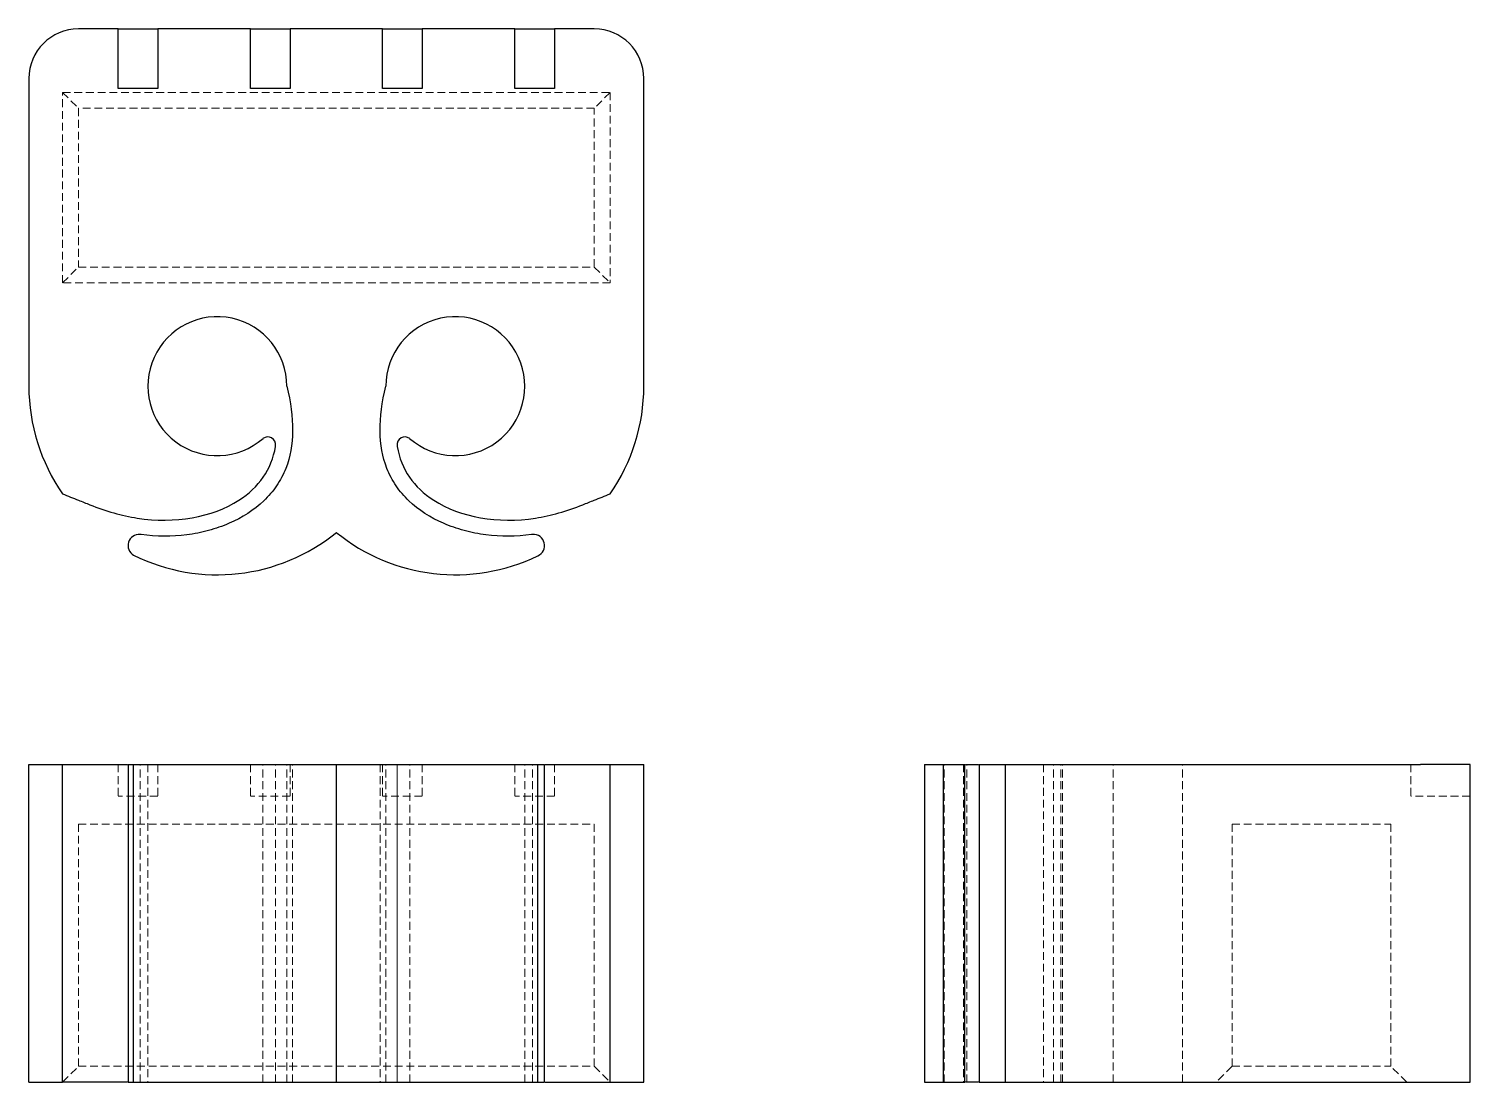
# Model space of a CAD drawing. Header units: millimetres. Extents: x 33 to 267, y 31 to 202.
import ezdxf

# ---------------------------------------------------------------- set-up
doc = ezdxf.new("R2010")
doc.units = ezdxf.units.MM
doc.linetypes.add('HIDDEN', pattern=[1.905, 1.27, -0.635])

msp = doc.modelspace()

# ---------------------------------------------------------------- linework, layer by layer
at = {"color": 7, "linetype": 'Continuous', "lineweight": 25}
for p, q in [((47.52, 202.35), (41.06, 202.35)), ((47.52, 192.68), (47.52, 202.35)), ((47.52, 202.35), (53.97, 202.35)), ((53.97, 202.35), (53.97, 192.68)), ((69.02, 202.35), (53.97, 202.35)), ((69.02, 192.68), (69.02, 202.35)), ((69.02, 202.35), (75.47, 202.35)), ((75.47, 202.35), (75.47, 192.68)), ((90.53, 202.35), (75.47, 202.35)), ((90.53, 192.68), (90.53, 202.35)), ((90.53, 202.35), (96.98, 202.35)), ((96.98, 202.35), (96.98, 192.68)), ((112.03, 202.35), (96.98, 202.35)), ((112.03, 192.68), (112.03, 202.35)), ((112.03, 202.35), (118.48, 202.35)), ((118.48, 202.35), (118.48, 192.68)), ((124.94, 202.35), (118.48, 202.35)), ((33, 194.29), (33, 144.29)), ((53.97, 192.68), (47.52, 192.68)), ((75.47, 192.68), (69.02, 192.68)), ((96.98, 192.68), (90.53, 192.68)), ((118.48, 192.68), (112.03, 192.68)), ((133, 144.29), (133, 194.29)), ((33, 31.19), (33, 82.81)), ((33, 82.81), (38.48, 82.81)), ((38.48, 31.19), (38.48, 82.81)), ((49.14, 82.81), (49.14, 31.19)), ((49.14, 82.81), (50.04, 82.81)), ((50.04, 31.19), (50.04, 82.81)), ((50.04, 82.81), (83, 82.81)), ((83, 31.19), (83, 82.81)), ((83, 82.81), (115.75, 82.81)), ((115.75, 31.19), (115.75, 82.81)), ((115.75, 82.81), (116.86, 82.81)), ((116.86, 31.19), (116.86, 82.81)), ((127.52, 31.19), (127.52, 82.81)), ((127.52, 82.81), (133, 82.81)), ((133, 31.19), (133, 82.81)), ((178.65, 82.81), (178.65, 31.19)), ((178.65, 82.81), (181.73, 82.81)), ((181.73, 31.19), (181.73, 82.81)), ((181.73, 82.81), (185.19, 82.81)), ((185.19, 31.19), (185.19, 82.81)), ((187.51, 82.81), (187.51, 31.19)), ((191.8, 31.19), (191.8, 82.81)), ((191.8, 82.81), (209.29, 82.81)), ((209.29, 82.81), (259.29, 82.81)), ((267.35, 82.81), (259.29, 82.81)), ((267.35, 31.19), (267.35, 82.81)), ((33, 31.19), (38.48, 31.19)), ((49.14, 31.19), (50.04, 31.19)), ((50.04, 31.19), (83, 31.19)), ((83, 31.19), (115.75, 31.19)), ((115.75, 31.19), (116.86, 31.19)), ((127.52, 31.19), (133, 31.19)), ((178.65, 31.19), (181.73, 31.19)), ((181.73, 31.19), (185.19, 31.19)), ((191.8, 31.19), (209.29, 31.19)), ((209.29, 31.19), (259.29, 31.19)), ((259.29, 31.19), (267.35, 31.19))]:
    msp.add_line(p, q, dxfattribs=at)
at = {"color": 7, "linetype": 'HIDDEN', "lineweight": 18}
for p, q in [((38.48, 192.03), (41.06, 189.45)), ((38.48, 192.03), (127.52, 192.03)), ((38.48, 161.06), (38.48, 192.03)), ((127.52, 192.03), (124.94, 189.45)), ((127.52, 192.03), (127.52, 161.06)), ((124.94, 189.45), (41.06, 189.45)), ((41.06, 189.45), (41.06, 163.65)), ((124.94, 163.65), (124.94, 189.45)), ((38.48, 161.06), (41.06, 163.65)), ((41.06, 163.65), (124.94, 163.65)), ((124.94, 163.65), (127.52, 161.06)), ((127.52, 161.06), (38.48, 161.06)), ((47.52, 82.81), (47.52, 77.65)), ((51.09, 31.19), (51.09, 82.81)), ((52.35, 82.81), (52.35, 31.19)), ((53.97, 82.81), (53.97, 77.65)), ((69.02, 82.81), (69.02, 77.65)), ((71.07, 31.19), (71.07, 82.81)), ((73.12, 31.19), (73.12, 82.81)), ((73.13, 31.19), (73.13, 82.81)), ((74.94, 31.19), (74.94, 82.81)), ((75.47, 82.81), (75.47, 77.65)), ((75.89, 31.19), (75.89, 82.81)), ((90.11, 82.81), (90.11, 31.19)), ((90.53, 82.81), (90.53, 77.65)), ((91.06, 31.19), (91.06, 82.81)), ((92.87, 82.81), (92.87, 31.19)), ((92.88, 31.19), (92.88, 82.81)), ((94.93, 31.19), (94.93, 82.81)), ((96.98, 82.81), (96.98, 77.65)), ((112.03, 82.81), (112.03, 77.65)), ((113.65, 31.19), (113.65, 82.81)), ((114.91, 31.19), (114.91, 82.81)), ((118.48, 82.81), (118.48, 77.65)), ((181.83, 31.19), (181.83, 82.81)), ((184.96, 82.81), (184.96, 31.19)), ((185.18, 31.19), (185.18, 82.81)), ((185.53, 31.19), (185.53, 82.81)), ((198, 82.81), (198, 31.19)), ((199.62, 31.19), (199.62, 82.81)), ((200.79, 31.19), (200.79, 82.81)), ((201.05, 31.19), (201.05, 82.81)), ((209.29, 31.19), (209.29, 82.81)), ((220.58, 31.19), (220.58, 82.81)), ((257.68, 82.81), (257.68, 77.65)), ((53.97, 77.65), (47.52, 77.65)), ((75.47, 77.65), (69.02, 77.65)), ((96.98, 77.65), (90.53, 77.65)), ((118.48, 77.65), (112.03, 77.65)), ((267.35, 77.65), (257.68, 77.65)), ((41.06, 33.77), (41.06, 73.13)), ((41.06, 73.13), (124.94, 73.13)), ((124.94, 33.77), (124.94, 73.13)), ((228.65, 73.13), (254.45, 73.13)), ((228.65, 33.77), (228.65, 73.13)), ((254.45, 33.77), (254.45, 73.13)), ((38.48, 31.19), (41.06, 33.77)), ((41.06, 33.77), (124.94, 33.77)), ((124.94, 33.77), (127.52, 31.19)), ((228.65, 33.77), (226.06, 31.19)), ((228.65, 33.77), (254.45, 33.77)), ((257.03, 31.19), (254.45, 33.77))]:
    msp.add_line(p, q, dxfattribs=at)
at = {"color": 7, "linetype": 'Continuous', "lineweight": 25}
for centre, radius, start, end in [((41.06, 194.29), 8.06, 90, 180), ((124.94, 194.29), 8.06, 0, 90), ((63.65, 144.29), 11.29, 0, 311.1507), ((102.35, 144.29), 11.29, 228.8493, 180), ((63.65, 144.29), 30.65, 180, 214.8066), ((102.35, 144.29), 30.65, 325.1934, 0), ((71.85, 134.77), 1.28, 353.3098, 127.2982), ((94.15, 134.77), 1.28, 52.7018, 186.6902), ((50.94, 118.39), 1.8, 85.2417, 240.0839), ((63.65, 144.29), 30.65, 243.6448, 309.1667), ((102.35, 144.29), 30.65, 230.8333, 295.9113), ((115.06, 118.39), 1.8, 292.3503, 94.7583)]:
    msp.add_arc(centre, radius, start, end, dxfattribs=at)
for points, knots in [([(74.94, 144.29), (75.59, 141.69), (75.91, 139.27), (75.87, 134.81), (75.5, 132.77), (74.78, 130.93)], [0, 0, 0, 0, 0.5, 0.5, 1, 1, 1, 1]), ([(91.22, 130.93), (90.5, 132.77), (90.13, 134.81), (90.09, 139.27), (90.41, 141.69), (91.06, 144.29)], [0, 0, 0, 0, 0.5, 0.5, 1, 1, 1, 1]), ([(38.48, 126.8), (39.34, 126.45), (40.2, 126.11), (41.06, 125.76), (41.69, 125.52), (42.31, 125.27), (42.93, 125.02), (45.55, 123.97), (48.11, 123.25), (50.63, 122.86), (56.75, 121.9), (62.82, 122.98), (67.15, 125.76), (70.44, 127.87), (72.47, 130.7), (73.11, 134.51)], [-1.0743133, -1.0743133, -1.0743133, -1.0743133, -1.0312154, -1.0312154, -1.0312154, -1, -1, -1, -0.8466728, -0.8466728, -0.8466728, -0.4747734, -0.4747734, -0.4747734, -0.1911897, -0.1911897, -0.1911897, -0.1911897]), ([(92.89, 134.51), (93.53, 130.7), (95.56, 127.87), (98.85, 125.76), (103.18, 122.98), (109.25, 121.9), (115.37, 122.86), (117.89, 123.25), (120.45, 123.97), (123.07, 125.02), (123.69, 125.27), (124.31, 125.52), (124.94, 125.76), (125.8, 126.11), (126.66, 126.45), (127.52, 126.8)], [0.1911897, 0.1911897, 0.1911897, 0.1911897, 0.4747734, 0.4747734, 0.4747734, 0.8466728, 0.8466728, 0.8466728, 1, 1, 1, 1.0312154, 1.0312154, 1.0312154, 1.0743133, 1.0743133, 1.0743133, 1.0743133]), ([(74.78, 130.93), (74.38, 129.93), (73.88, 128.99), (72.69, 127.23), (71.99, 126.41), (69.62, 124.16), (67.7, 122.93), (64.49, 121.54), (63.37, 121.15), (61.06, 120.52), (59.88, 120.29), (56.25, 119.83), (53.76, 119.85), (51.25, 120.16)], [0, 0, 0, 0, 0.125, 0.125, 0.25, 0.25, 0.5, 0.5, 0.625, 0.625, 0.75, 0.75, 1, 1, 1, 1]), ([(114.75, 120.16), (112.24, 119.85), (109.75, 119.83), (106.12, 120.29), (104.94, 120.52), (102.63, 121.15), (101.51, 121.54), (98.3, 122.93), (96.38, 124.16), (94.01, 126.41), (93.31, 127.23), (92.12, 128.99), (91.62, 129.93), (91.22, 130.93)], [0, 0, 0, 0, 0.25, 0.25, 0.375, 0.375, 0.5, 0.5, 0.75, 0.75, 0.875, 0.875, 1, 1, 1, 1]), ([(38.48, 82.81), (39.74, 82.81), (42.09, 82.81), (45.47, 82.81), (47.76, 82.81), (48.95, 82.81), (49.06, 82.81)], [0, 0, 0, 0, 0.36324, 0.67778, 0.970276, 1, 1, 1, 1]), ([(116.95, 82.81), (117.45, 82.81), (118.9, 82.81), (121.33, 82.81), (124.33, 82.81), (126.42, 82.81), (127.52, 82.81)], [0, 0, 0, 0, 0.137094, 0.396597, 0.681829, 1, 1, 1, 1]), ([(185.28, 82.81), (185.36, 82.81), (185.6, 82.81), (186.29, 82.81), (187.07, 82.81), (187.41, 82.81)], [0, 0, 0, 0, 0.248057, 0.682065, 1, 1, 1, 1]), ([(187.54, 82.81), (187.55, 82.81), (187.56, 82.81), (187.88, 82.81), (188.47, 82.81), (189.32, 82.81), (190.52, 82.81), (191.36, 82.81), (191.8, 82.81)], [0, 0, 0, 0, 0.107959, 0.268493, 0.433201, 0.603655, 0.791009, 1, 1, 1, 1]), ([(49.06, 31.19), (48.56, 31.19), (47.1, 31.19), (44.67, 31.19), (41.67, 31.19), (39.58, 31.19), (38.48, 31.19)], [0, 0, 0, 0, 0.137781, 0.397077, 0.682082, 1, 1, 1, 1]), ([(116.95, 31.19), (117.45, 31.19), (118.9, 31.19), (121.33, 31.19), (124.33, 31.19), (126.42, 31.19), (127.52, 31.19)], [0, 0, 0, 0, 0.137094, 0.396597, 0.681829, 1, 1, 1, 1]), ([(187.43, 31.19), (187.41, 31.19), (186.97, 31.19), (186.31, 31.19), (185.56, 31.19), (185.35, 31.19), (185.28, 31.19)], [0, 0, 0, 0, 0.010093, 0.359546, 0.779784, 1, 1, 1, 1]), ([(187.54, 31.19), (187.55, 31.19), (187.56, 31.19), (187.88, 31.19), (188.47, 31.19), (189.32, 31.19), (190.52, 31.19), (191.36, 31.19), (191.8, 31.19)], [0, 0, 0, 0, 0.107959, 0.268493, 0.433201, 0.603655, 0.791009, 1, 1, 1, 1])]:
    msp.add_open_spline(points, degree=3, knots=knots, dxfattribs=at)
for points in [[(73.11, 134.51), (73.11, 134.55), (73.12, 134.58), (73.12, 134.62)], [(92.88, 134.62), (92.88, 134.58), (92.89, 134.55), (92.89, 134.51)], [(51.25, 120.16), (51.19, 120.17), (51.14, 120.18), (51.09, 120.18)], [(114.91, 120.18), (114.86, 120.18), (114.81, 120.17), (114.75, 120.16)]]:
    msp.add_open_spline(points, degree=3, dxfattribs=at)

doc.saveas('drawing.dxf')
